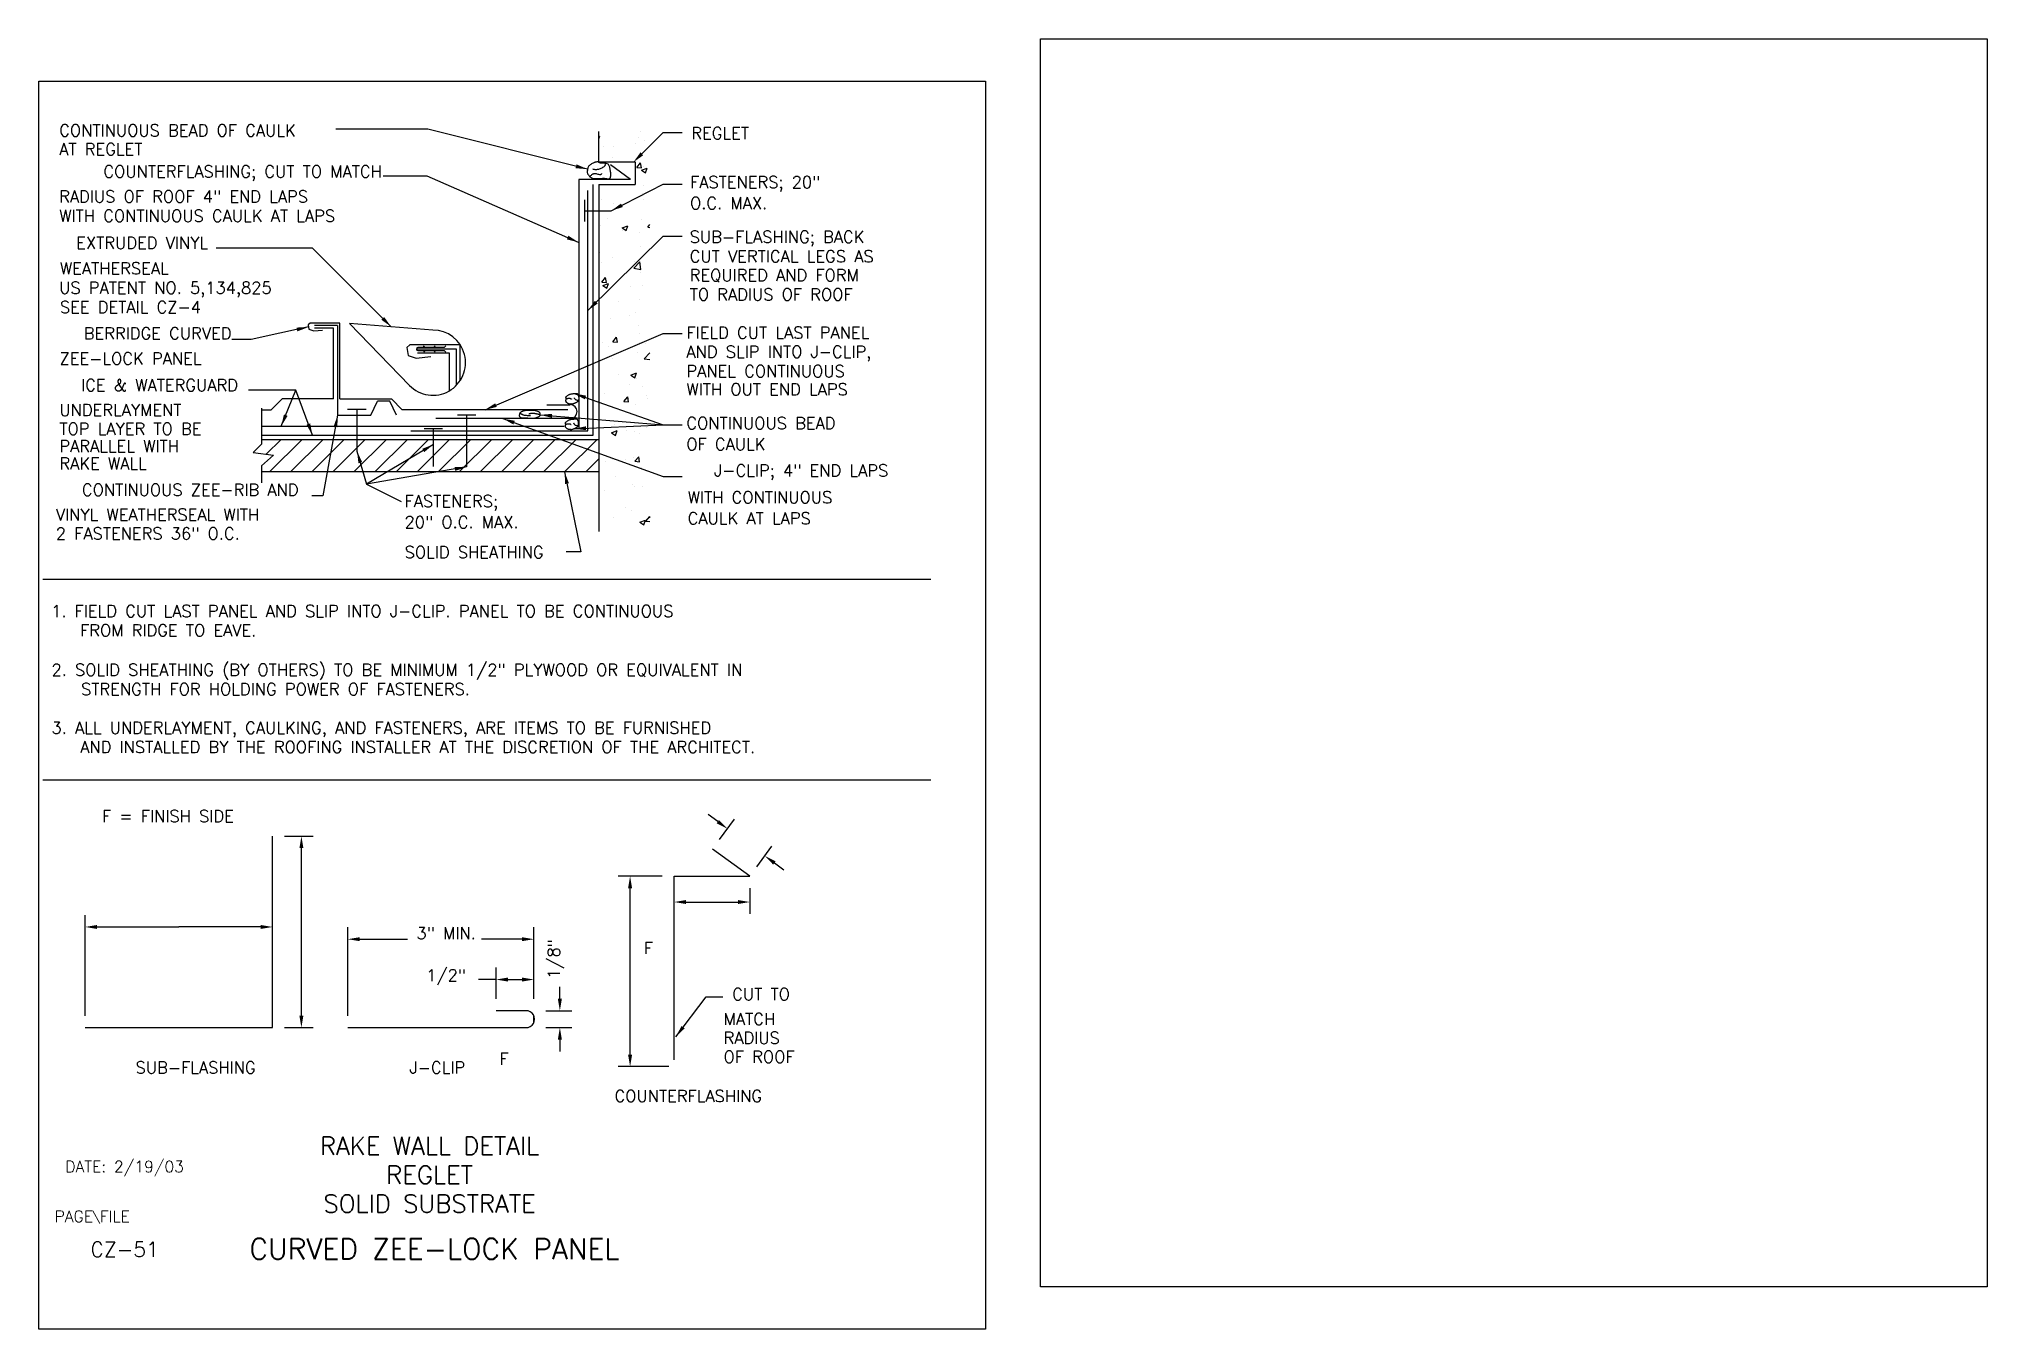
# Model space of a CAD drawing. Extents: x 0 to 44.9, y 0 to 29.8.
import ezdxf
from ezdxf.enums import TextEntityAlignment as Align

# ---------------------------------------------------------------- set-up
doc = ezdxf.new("R2010")
doc.units = 0
doc.header["$MEASUREMENT"] = 0
doc.layers.get('0').update_dxf_attribs({"linetype": 'CONTINUOUS'})
for name, color, linetype in [('BORDER', 7, 'CONTINUOUS'), ('CMP-FLSH', 7, 'CONTINUOUS'), ('DIM-TXT', 7, 'CONTINUOUS'), ('STRCTR', 7, 'CONTINUOUS')]:
    doc.layers.add(name, color=color, linetype=linetype)
doc.styles.add('ROMANS', font='romans', dxfattribs={"height": 0.275})
doc.dimstyles.get("Standard").update_dxf_attribs({"dimtxt": 0.18, "dimasz": 0.18, "dimexe": 0.18, "dimexo": 0.0625, "dimgap": 0.09, "dimtad": 0, "dimtih": 1, "dimtoh": 1, "dimdec": 4, "dimzin": 0, "dimtxsty": 'ROMANS', "dimcen": 0.09, "dimazin": 3, "dimtfac": 1, "dimtdec": 4, "dimtofl": 0, "dimtmove": 0, "dimatfit": 3, "dimtolj": 1, "dimtzin": 0})

# ---------------------------------------------------------------- blocks, each defined once
blk = doc.blocks.new('*X0')
at = {"color": 0, "linetype": 'CONTINUOUS'}
for p, q in [((32.721, 28.98), (32.743, 28.988)), ((32.721, 28.923), (32.743, 28.988)), ((33.563, 28.823), (33.563, 28.823)), ((33.648, 28.948), (33.648, 28.948)), ((33.675, 29.087), (33.675, 29.087)), ((33.784, 28.889), (33.784, 28.889)), ((32.832, 28.752), (32.832, 28.752)), ((33.045, 28.501), (33.045, 28.501)), ((33.056, 28.743), (33.056, 28.743)), ((33.598, 28.265), (33.686, 28.371)), ((33.707, 28.256), (33.686, 28.371)), ((33.598, 28.265), (33.707, 28.256)), ((33.709, 28.201), (33.837, 28.25)), ((33.709, 28.201), (33.8, 28.139)), ((33.762, 28.279), (33.762, 28.279)), ((33.8, 28.139), (33.837, 28.25)), ((32.787, 27.531), (32.787, 27.531)), ((33.057, 27.437), (33.057, 27.437)), ((33.74, 27.669), (33.74, 27.669)), ((33.745, 27.86), (33.745, 27.86)), ((33.752, 27.529), (33.752, 27.529)), ((32.926, 27.079), (32.926, 27.079)), ((33.717, 27.058), (33.717, 27.058)), ((32.765, 26.921), (32.765, 26.921)), ((33.263, 26.871), (33.391, 26.92)), ((33.263, 26.871), (33.354, 26.81)), ((33.27, 26.806), (33.27, 26.806)), ((33.313, 26.833), (33.313, 26.833)), ((33.354, 26.81), (33.391, 26.92)), ((33.669, 26.766), (33.669, 26.766)), ((33.852, 26.886), (33.903, 26.947)), ((33.852, 26.886), (33.903, 26.882)), ((32.743, 26.311), (32.743, 26.311)), ((32.787, 26.083), (32.787, 26.083)), ((33.039, 26.18), (33.039, 26.18)), ((33.529, 25.941), (33.672, 26.089)), ((33.54, 26.106), (33.54, 26.106)), ((33.692, 25.915), (33.672, 26.089)), ((33.695, 26.448), (33.695, 26.448)), ((32.792, 25.622), (32.88, 25.728)), ((32.792, 25.622), (32.901, 25.613)), ((32.901, 25.613), (32.88, 25.728)), ((33.529, 25.941), (33.692, 25.915)), ((33.673, 25.838), (33.673, 25.838)), ((32.817, 25.542), (32.945, 25.591)), ((32.817, 25.542), (32.908, 25.48)), ((32.908, 25.48), (32.945, 25.591)), ((33.183, 25.169), (33.183, 25.169)), ((33.463, 25.512), (33.463, 25.512)), ((33.65, 25.228), (33.65, 25.228)), ((33.74, 25.538), (33.74, 25.538)), ((32.981, 24.789), (32.981, 24.789)), ((33.439, 24.849), (33.439, 24.849)), ((33.57, 24.923), (33.57, 24.923)), ((33.046, 24.243), (33.134, 24.349)), ((33.156, 24.234), (33.134, 24.349)), ((33.628, 24.617), (33.628, 24.617)), ((33.664, 24.445), (33.664, 24.445)), ((32.818, 24.237), (32.818, 24.237)), ((32.957, 24.126), (32.957, 24.126)), ((33.034, 23.858), (33.034, 23.858)), ((33.046, 24.243), (33.156, 24.234)), ((33.606, 24.007), (33.606, 24.007)), ((33.651, 24.218), (33.651, 24.218)), ((33.772, 23.851), (33.903, 23.988)), ((33.772, 23.851), (33.903, 23.831)), ((33.797, 24.196), (33.797, 24.196)), ((33.169, 23.495), (33.169, 23.495)), ((33.465, 23.474), (33.593, 23.524)), ((33.465, 23.474), (33.556, 23.413)), ((33.556, 23.413), (33.593, 23.524)), ((33.583, 23.397), (33.583, 23.397)), ((32.848, 23.054), (32.848, 23.054)), ((33.3, 22.864), (33.389, 22.97)), ((33.41, 22.855), (33.389, 22.97)), ((33.44, 23.259), (33.44, 23.259)), ((33.734, 23.217), (33.734, 23.217)), ((33.827, 23.013), (33.827, 23.013)), ((33.845, 22.924), (33.845, 22.924)), ((33.3, 22.864), (33.41, 22.855)), ((33.561, 22.786), (33.561, 22.786)), ((33.019, 22.145), (33.147, 22.194)), ((33.019, 22.145), (33.11, 22.083)), ((33.075, 22.327), (33.075, 22.327)), ((33.11, 22.083), (33.147, 22.194)), ((33.362, 22.201), (33.362, 22.201)), ((33.539, 22.176), (33.539, 22.176)), ((33.658, 22.123), (33.658, 22.123)), ((33.821, 22.261), (33.821, 22.261)), ((33.555, 21.486), (33.643, 21.591)), ((33.664, 21.476), (33.643, 21.591)), ((32.88, 21.478), (32.88, 21.478)), ((33.029, 21.537), (33.029, 21.537)), ((33.105, 21.144), (33.105, 21.144)), ((33.339, 21.538), (33.339, 21.538)), ((33.517, 21.566), (33.517, 21.566)), ((33.555, 21.486), (33.664, 21.476)), ((33.697, 21.349), (33.697, 21.349)), ((32.857, 20.815), (32.857, 20.815)), ((33.494, 20.956), (33.494, 20.956)), ((33.551, 20.907), (33.551, 20.907)), ((33.729, 20.895), (33.729, 20.895)), ((33.332, 20.417), (33.332, 20.417)), ((33.472, 20.345), (33.472, 20.345)), ((33.069, 20.183), (33.069, 20.183)), ((33.667, 20.077), (33.796, 20.127)), ((33.667, 20.077), (33.758, 20.016)), ((33.758, 20.016), (33.796, 20.127)), ((33.809, 20.107), (33.897, 20.212)), ((33.809, 20.107), (33.903, 20.098)), ((33.903, 20.182), (33.898, 20.212))]:
    blk.add_line(p, q, dxfattribs=at)
blk = doc.blocks.new('*X1')
at = {"color": 0, "linetype": 'CONTINUOUS'}
for p, q in [((25.051, 21.649), (25.392, 21.989)), ((25.128, 21.239), (25.878, 21.989)), ((25.614, 21.239), (26.364, 21.989)), ((26.1, 21.239), (26.85, 21.989)), ((26.586, 21.239), (27.336, 21.989)), ((27.073, 21.239), (27.823, 21.989)), ((27.559, 21.239), (28.309, 21.989)), ((28.045, 21.239), (28.795, 21.989)), ((28.531, 21.239), (29.281, 21.989)), ((29.017, 21.239), (29.767, 21.989)), ((29.503, 21.239), (30.253, 21.989)), ((29.989, 21.239), (30.739, 21.989)), ((30.475, 21.239), (31.225, 21.989)), ((30.962, 21.239), (31.712, 21.989)), ((31.448, 21.239), (32.198, 21.989)), ((31.934, 21.239), (32.684, 21.989)), ((32.42, 21.239), (32.721, 21.54))]:
    blk.add_line(p, q, dxfattribs=at)

msp = doc.modelspace()

# ---------------------------------------------------------------- linework, layer by layer
at = {"color": 5, "linetype": 'CONTINUOUS'}
for p, q in [((23.103, 0.978), (23.103, 29.77)), ((23.103, 29.77), (44.938, 29.77)), ((44.938, 29.77), (44.938, 0.978)), ((0, 0), (0, 28.793)), ((0, 28.793), (21.835, 28.793)), ((21.835, 28.793), (21.835, 0)), ((44.938, 0.978), (23.103, 0.978)), ((21.835, 0), (0, 0))]:
    msp.add_line(p, q, dxfattribs=at)
at = {"layer": 'BORDER', "color": 5, "linetype": 'CONTINUOUS'}
for p, q in [((0.086, 17.307), (20.571, 17.307)), ((0.086, 12.676), (20.571, 12.676))]:
    msp.add_line(p, q, dxfattribs=at)
at = {"layer": 'CMP-FLSH', "color": 1, "linetype": 'CONTINUOUS'}
for p, q in [((13.646, 26.526), (12.456, 26.526)), ((12.456, 26.526), (12.456, 20.783)), ((13.646, 26.526), (13.183, 26.864)), ((12.66, 20.73), (12.66, 26.277)), ((6.942, 23.213), (6.255, 23.213)), ((6.34, 23.033), (6.541, 23.054)), ((6.89, 23.158), (6.359, 23.158)), ((6.797, 23.1), (6.359, 23.1)), ((6.797, 21.463), (6.797, 23.1)), ((6.89, 23.158), (6.89, 21.088)), ((6.942, 21.463), (6.942, 23.213)), ((9.719, 22.709), (8.558, 22.709)), ((9.63, 22.615), (8.735, 22.615)), ((9.473, 22.517), (8.735, 22.517)), ((9.473, 21.653), (9.473, 22.517)), ((9.63, 21.778), (9.63, 22.615)), ((9.719, 21.89), (9.719, 22.709)), ((8.703, 22.405), (9.042, 22.44)), ((5.133, 21.213), (5.359, 21.213)), ((5.609, 21.463), (5.359, 21.213)), ((6.797, 21.463), (5.609, 21.463)), ((6.942, 21.463), (8.13, 21.463)), ((7.656, 21.088), (7.811, 21.414)), ((8.09, 21.414), (7.811, 21.414)), ((8.246, 21.088), (8.09, 21.414)), ((8.13, 21.463), (8.38, 21.213)), ((12.2, 21.213), (8.38, 21.213)), ((11.716, 21.331), (12.252, 21.331)), ((6.89, 21.088), (7.656, 21.088)), ((8.576, 20.73), (12.66, 20.73)), ((12.252, 21.01), (9.152, 21.01)), ((5.386, 6.956), (5.386, 11.373)), ((16.398, 10.448), (15.538, 11.076)), ((14.652, 6.212), (14.652, 10.448)), ((14.652, 10.448), (16.398, 10.448)), ((11.248, 7.346), (10.546, 7.346)), ((11.418, 7.072), (11.418, 7.231)), ((1.067, 6.956), (5.386, 6.956)), ((7.122, 6.956), (11.248, 6.956))]:
    msp.add_line(p, q, dxfattribs=at)
at = {"layer": 'CMP-FLSH', "color": 6, "linetype": 'CONTINUOUS'}
for p, q in [((12.788, 20.626), (12.788, 26.412)), ((12.595, 25.556), (12.595, 26.059)), ((12.595, 25.807), (13.202, 25.807)), ((7.121, 21.23), (7.546, 21.23)), ((7.333, 21.23), (7.333, 20.26)), ((5.133, 20.833), (12.113, 20.833)), ((8.883, 20.781), (9.308, 20.781)), ((9.096, 20.781), (9.096, 19.901)), ((9.653, 21.093), (10.078, 21.093)), ((9.866, 21.093), (9.866, 19.893)), ((5.133, 20.626), (12.788, 20.626))]:
    msp.add_line(p, q, dxfattribs=at)
at = {"layer": 'CMP-FLSH', "color": 3, "linetype": 'CONTINUOUS'}
for p, q in [((9.346, 22.651), (8.742, 22.651)), ((8.742, 22.579), (9.346, 22.579)), ((8.859, 22.651), (8.895, 22.687)), ((8.859, 22.579), (8.895, 22.543)), ((9.103, 22.651), (9.138, 22.687)), ((9.103, 22.579), (9.138, 22.543)), ((9.346, 22.651), (9.382, 22.687)), ((9.346, 22.579), (9.382, 22.543))]:
    msp.add_line(p, q, dxfattribs=at)
at = {"layer": 'CMP-FLSH', "color": 6, "linetype": 'CONTINUOUS'}
for points in [[(12.913, 26.934, 0), (12.903, 26.934, 0), (12.892, 26.934, 0), (12.88, 26.933, 0), (12.867, 26.931, 0), (12.854, 26.93, 0), (12.842, 26.927, 0), (12.83, 26.925, 0), (12.819, 26.922, 0), (12.81, 26.919, 0), (12.796, 26.913, 0), (12.781, 26.905, 0), (12.764, 26.896, 0), (12.747, 26.886, 0), (12.73, 26.875, 0), (12.713, 26.863, 0), (12.699, 26.851, 0), (12.687, 26.839, 0), (12.678, 26.828, 0), (12.671, 26.815, 0), (12.665, 26.799, 0), (12.659, 26.782, 0), (12.655, 26.762, 0), (12.651, 26.743, 0), (12.649, 26.723, 0), (12.648, 26.704, 0), (12.649, 26.688, 0), (12.651, 26.674, 0), (12.656, 26.661, 0), (12.664, 26.648, 0), (12.674, 26.633, 0), (12.685, 26.619, 0), (12.698, 26.605, 0), (12.711, 26.592, 0), (12.724, 26.581, 0), (12.737, 26.571, 0), (12.748, 26.565, 0), (12.772, 26.557, 0), (12.8, 26.552, 0), (12.831, 26.55, 0), (12.865, 26.549, 0), (12.9, 26.55, 0), (12.934, 26.552, 0), (12.967, 26.554, 0), (12.996, 26.555, 0), (13.021, 26.556, 0), (13.036, 26.555, 0), (13.052, 26.553, 0), (13.071, 26.55, 0), (13.09, 26.547, 0), (13.11, 26.545, 0), (13.129, 26.544, 0), (13.146, 26.545, 0), (13.16, 26.549, 0), (13.171, 26.556, 0), (13.181, 26.569, 0), (13.187, 26.588, 0), (13.191, 26.609, 0), (13.192, 26.633, 0), (13.191, 26.658, 0), (13.189, 26.683, 0), (13.186, 26.707, 0), (13.183, 26.728, 0), (13.18, 26.746, 0), (13.178, 26.76, 0), (13.174, 26.775, 0), (13.17, 26.792, 0), (13.165, 26.81, 0), (13.159, 26.827, 0), (13.152, 26.844, 0), (13.144, 26.86, 0), (13.136, 26.872, 0), (13.127, 26.882, 0), (13.109, 26.892, 0), (13.083, 26.897, 0), (13.052, 26.9, 0), (13.019, 26.901, 0), (12.987, 26.902, 0), (12.957, 26.904, 0), (12.933, 26.909, 0), (12.918, 26.919, 0), (12.913, 26.934, 0)], [(12.704, 26.592, 0), (12.711, 26.601, 0), (12.719, 26.611, 0), (12.73, 26.621, 0), (12.742, 26.63, 0), (12.754, 26.64, 0), (12.767, 26.648, 0), (12.779, 26.655, 0), (12.791, 26.661, 0), (12.801, 26.665, 0), (12.815, 26.666, 0), (12.832, 26.665, 0), (12.851, 26.662, 0), (12.87, 26.658, 0), (12.89, 26.653, 0), (12.91, 26.649, 0), (12.929, 26.646, 0), (12.945, 26.645, 0), (12.96, 26.646, 0), (12.963, 26.647, 0), (12.966, 26.649, 0), (12.969, 26.651, 0), (12.972, 26.653, 0), (12.975, 26.656, 0), (12.978, 26.658, 0), (12.981, 26.66, 0), (12.984, 26.663, 0), (12.986, 26.665, 0)], [(13.066, 26.882, 0), (13.065, 26.878, 0), (13.064, 26.873, 0), (13.063, 26.867, 0), (13.061, 26.861, 0), (13.059, 26.856, 0), (13.056, 26.85, 0), (13.053, 26.845, 0), (13.051, 26.84, 0), (13.048, 26.837, 0), (13.036, 26.826, 0), (13.021, 26.814, 0), (13.003, 26.803, 0), (12.984, 26.791, 0), (12.964, 26.781, 0), (12.943, 26.772, 0), (12.924, 26.764, 0), (12.905, 26.759, 0), (12.889, 26.755, 0), (12.879, 26.754, 0), (12.865, 26.753, 0), (12.85, 26.752, 0), (12.834, 26.752, 0), (12.818, 26.754, 0), (12.804, 26.756, 0), (12.793, 26.76, 0), (12.786, 26.766, 0), (12.784, 26.773, 0)], [(12.278, 21.349, 0), (12.273, 21.348, 0), (12.267, 21.347, 0), (12.26, 21.346, 0), (12.253, 21.346, 0), (12.246, 21.346, 0), (12.239, 21.346, 0), (12.232, 21.347, 0), (12.226, 21.348, 0), (12.221, 21.349, 0), (12.215, 21.352, 0), (12.207, 21.356, 0), (12.199, 21.36, 0), (12.191, 21.366, 0), (12.183, 21.372, 0), (12.175, 21.378, 0), (12.169, 21.384, 0), (12.163, 21.391, 0), (12.16, 21.397, 0), (12.158, 21.402, 0), (12.157, 21.409, 0), (12.157, 21.416, 0), (12.157, 21.424, 0), (12.157, 21.432, 0), (12.158, 21.44, 0), (12.159, 21.447, 0), (12.159, 21.454, 0), (12.16, 21.46, 0), (12.16, 21.465, 0), (12.159, 21.47, 0), (12.158, 21.476, 0), (12.158, 21.482, 0), (12.157, 21.488, 0), (12.157, 21.493, 0), (12.158, 21.499, 0), (12.158, 21.504, 0), (12.16, 21.508, 0), (12.165, 21.516, 0), (12.173, 21.524, 0), (12.182, 21.533, 0), (12.193, 21.541, 0), (12.204, 21.549, 0), (12.216, 21.556, 0), (12.228, 21.562, 0), (12.238, 21.567, 0), (12.247, 21.571, 0), (12.255, 21.574, 0), (12.265, 21.577, 0), (12.276, 21.579, 0), (12.287, 21.581, 0), (12.299, 21.583, 0), (12.31, 21.584, 0), (12.321, 21.586, 0), (12.331, 21.587, 0), (12.34, 21.587, 0), (12.347, 21.588, 0), (12.355, 21.589, 0), (12.365, 21.59, 0), (12.375, 21.591, 0), (12.384, 21.592, 0), (12.394, 21.592, 0), (12.403, 21.592, 0), (12.411, 21.59, 0), (12.417, 21.587, 0), (12.422, 21.583, 0), (12.427, 21.578, 0), (12.431, 21.571, 0), (12.435, 21.563, 0), (12.439, 21.554, 0), (12.442, 21.546, 0), (12.444, 21.538, 0), (12.447, 21.53, 0), (12.448, 21.524, 0), (12.449, 21.514, 0), (12.45, 21.501, 0), (12.451, 21.488, 0), (12.451, 21.474, 0), (12.45, 21.46, 0), (12.448, 21.446, 0), (12.445, 21.433, 0), (12.442, 21.422, 0), (12.438, 21.413, 0), (12.433, 21.406, 0), (12.425, 21.4, 0), (12.417, 21.394, 0), (12.407, 21.388, 0), (12.397, 21.382, 0), (12.387, 21.377, 0), (12.377, 21.372, 0), (12.368, 21.368, 0), (12.36, 21.365, 0), (12.352, 21.361, 0), (12.341, 21.357, 0), (12.329, 21.352, 0), (12.317, 21.347, 0), (12.304, 21.343, 0), (12.292, 21.34, 0), (12.281, 21.339, 0), (12.272, 21.34, 0), (12.265, 21.344, 0)], [(11.307, 21.198, 0), (11.294, 21.199, 0), (11.279, 21.199, 0), (11.263, 21.198, 0), (11.245, 21.196, 0), (11.228, 21.194, 0), (11.211, 21.192, 0), (11.195, 21.189, 0), (11.18, 21.186, 0), (11.168, 21.182, 0), (11.161, 21.179, 0), (11.152, 21.176, 0), (11.143, 21.172, 0), (11.133, 21.167, 0), (11.123, 21.162, 0), (11.114, 21.157, 0), (11.106, 21.151, 0), (11.1, 21.145, 0), (11.095, 21.139, 0), (11.091, 21.132, 0), (11.088, 21.123, 0), (11.085, 21.113, 0), (11.083, 21.102, 0), (11.081, 21.091, 0), (11.081, 21.081, 0), (11.081, 21.071, 0), (11.083, 21.062, 0), (11.087, 21.055, 0), (11.1, 21.044, 0), (11.119, 21.036, 0), (11.142, 21.03, 0), (11.167, 21.027, 0), (11.194, 21.025, 0), (11.22, 21.024, 0), (11.246, 21.024, 0), (11.269, 21.024, 0), (11.288, 21.023, 0), (11.302, 21.022, 0), (11.318, 21.022, 0), (11.335, 21.021, 0), (11.354, 21.021, 0), (11.372, 21.021, 0), (11.391, 21.021, 0), (11.408, 21.022, 0), (11.424, 21.022, 0), (11.438, 21.023, 0), (11.439, 21.023, 0), (11.441, 21.023, 0), (11.443, 21.024, 0), (11.445, 21.024, 0), (11.447, 21.024, 0), (11.448, 21.025, 0), (11.45, 21.025, 0), (11.452, 21.025, 0), (11.453, 21.026, 0), (11.464, 21.029, 0), (11.476, 21.034, 0), (11.49, 21.039, 0), (11.504, 21.045, 0), (11.518, 21.051, 0), (11.531, 21.058, 0), (11.543, 21.066, 0), (11.552, 21.074, 0), (11.558, 21.082, 0), (11.56, 21.089, 0), (11.561, 21.096, 0), (11.562, 21.105, 0), (11.561, 21.114, 0), (11.56, 21.123, 0), (11.558, 21.132, 0), (11.555, 21.14, 0), (11.551, 21.147, 0), (11.548, 21.152, 0), (11.53, 21.166, 0), (11.507, 21.176, 0), (11.48, 21.184, 0), (11.45, 21.19, 0), (11.418, 21.195, 0), (11.387, 21.197, 0), (11.357, 21.198, 0), (11.33, 21.199, 0), (11.307, 21.198, 0)], [(11.097, 21.136, 0), (11.104, 21.131, 0), (11.113, 21.126, 0), (11.122, 21.12, 0), (11.132, 21.114, 0), (11.143, 21.109, 0), (11.153, 21.104, 0), (11.163, 21.099, 0), (11.173, 21.096, 0), (11.181, 21.093, 0), (11.196, 21.09, 0), (11.216, 21.088, 0), (11.239, 21.086, 0), (11.262, 21.084, 0), (11.285, 21.083, 0), (11.306, 21.083, 0), (11.323, 21.083, 0), (11.334, 21.082, 0), (11.338, 21.082, 0)], [(11.302, 21.12, 0), (11.308, 21.123, 0), (11.317, 21.125, 0), (11.326, 21.127, 0), (11.335, 21.13, 0), (11.345, 21.132, 0), (11.355, 21.133, 0), (11.364, 21.135, 0), (11.373, 21.136, 0), (11.38, 21.136, 0), (11.39, 21.136, 0), (11.402, 21.135, 0), (11.415, 21.134, 0), (11.429, 21.132, 0), (11.442, 21.13, 0), (11.456, 21.128, 0), (11.469, 21.125, 0), (11.48, 21.123, 0), (11.49, 21.12, 0), (11.497, 21.118, 0), (11.507, 21.116, 0), (11.518, 21.114, 0), (11.529, 21.111, 0), (11.539, 21.107, 0), (11.548, 21.103, 0), (11.556, 21.099, 0), (11.56, 21.094, 0), (11.561, 21.088, 0)], [(12.16, 21.46, 0), (12.162, 21.462, 0), (12.165, 21.464, 0), (12.169, 21.466, 0), (12.172, 21.469, 0), (12.176, 21.471, 0), (12.18, 21.472, 0), (12.184, 21.474, 0), (12.188, 21.475, 0), (12.191, 21.476, 0), (12.197, 21.477, 0), (12.204, 21.478, 0), (12.212, 21.479, 0), (12.22, 21.479, 0), (12.228, 21.479, 0), (12.237, 21.479, 0), (12.244, 21.478, 0), (12.251, 21.477, 0), (12.257, 21.476, 0), (12.26, 21.475, 0), (12.264, 21.473, 0), (12.267, 21.471, 0), (12.271, 21.469, 0), (12.275, 21.466, 0), (12.278, 21.464, 0), (12.281, 21.462, 0), (12.283, 21.461, 0), (12.283, 21.46, 0)], [(12.453, 21.428, 0), (12.446, 21.428, 0), (12.438, 21.428, 0), (12.43, 21.429, 0), (12.421, 21.43, 0), (12.411, 21.432, 0), (12.402, 21.435, 0), (12.394, 21.438, 0), (12.387, 21.441, 0), (12.381, 21.444, 0), (12.377, 21.448, 0), (12.373, 21.452, 0), (12.369, 21.457, 0), (12.365, 21.463, 0), (12.361, 21.469, 0), (12.357, 21.475, 0), (12.354, 21.481, 0), (12.352, 21.487, 0), (12.35, 21.492, 0)], [(12.268, 20.761, 0), (12.263, 20.759, 0), (12.257, 20.758, 0), (12.251, 20.758, 0), (12.244, 20.757, 0), (12.236, 20.757, 0), (12.229, 20.758, 0), (12.223, 20.758, 0), (12.217, 20.759, 0), (12.212, 20.761, 0), (12.205, 20.763, 0), (12.197, 20.767, 0), (12.189, 20.772, 0), (12.181, 20.777, 0), (12.173, 20.783, 0), (12.166, 20.79, 0), (12.159, 20.796, 0), (12.154, 20.802, 0), (12.15, 20.808, 0), (12.148, 20.814, 0), (12.147, 20.82, 0), (12.147, 20.828, 0), (12.147, 20.836, 0), (12.148, 20.844, 0), (12.148, 20.852, 0), (12.149, 20.859, 0), (12.15, 20.866, 0), (12.15, 20.872, 0), (12.15, 20.876, 0), (12.149, 20.882, 0), (12.149, 20.887, 0), (12.148, 20.893, 0), (12.148, 20.899, 0), (12.148, 20.905, 0), (12.148, 20.911, 0), (12.149, 20.916, 0), (12.15, 20.92, 0), (12.155, 20.928, 0), (12.163, 20.936, 0), (12.173, 20.944, 0), (12.183, 20.953, 0), (12.195, 20.96, 0), (12.206, 20.967, 0), (12.218, 20.974, 0), (12.228, 20.979, 0), (12.237, 20.983, 0), (12.246, 20.986, 0), (12.255, 20.989, 0), (12.266, 20.991, 0), (12.277, 20.993, 0), (12.289, 20.995, 0), (12.3, 20.996, 0), (12.311, 20.997, 0), (12.321, 20.998, 0), (12.33, 20.999, 0), (12.337, 21, 0), (12.346, 21.001, 0), (12.355, 21.002, 0), (12.365, 21.003, 0), (12.375, 21.004, 0), (12.384, 21.004, 0), (12.393, 21.003, 0), (12.401, 21.002, 0), (12.407, 20.999, 0), (12.412, 20.995, 0), (12.417, 20.989, 0), (12.421, 20.982, 0), (12.425, 20.974, 0), (12.429, 20.966, 0), (12.432, 20.958, 0), (12.435, 20.949, 0), (12.437, 20.942, 0), (12.438, 20.936, 0), (12.44, 20.925, 0), (12.441, 20.913, 0), (12.441, 20.9, 0), (12.441, 20.886, 0), (12.44, 20.871, 0), (12.438, 20.858, 0), (12.436, 20.845, 0), (12.432, 20.833, 0), (12.428, 20.824, 0), (12.423, 20.818, 0), (12.416, 20.811, 0), (12.407, 20.805, 0), (12.398, 20.799, 0), (12.388, 20.794, 0), (12.377, 20.788, 0), (12.368, 20.784, 0), (12.358, 20.78, 0), (12.351, 20.777, 0), (12.342, 20.773, 0), (12.331, 20.768, 0), (12.32, 20.764, 0), (12.307, 20.759, 0), (12.295, 20.755, 0), (12.283, 20.752, 0), (12.272, 20.751, 0), (12.262, 20.752, 0), (12.255, 20.756, 0)], [(12.15, 20.872, 0), (12.152, 20.874, 0), (12.156, 20.876, 0), (12.159, 20.878, 0), (12.163, 20.88, 0), (12.167, 20.882, 0), (12.171, 20.884, 0), (12.174, 20.886, 0), (12.178, 20.887, 0), (12.181, 20.888, 0), (12.187, 20.889, 0), (12.194, 20.89, 0), (12.202, 20.891, 0), (12.21, 20.891, 0), (12.219, 20.891, 0), (12.227, 20.891, 0), (12.235, 20.89, 0), (12.242, 20.889, 0), (12.248, 20.888, 0), (12.251, 20.887, 0), (12.254, 20.885, 0), (12.258, 20.883, 0), (12.261, 20.88, 0), (12.265, 20.878, 0), (12.268, 20.876, 0), (12.271, 20.874, 0), (12.273, 20.872, 0), (12.273, 20.872, 0)], [(12.443, 20.84, 0), (12.437, 20.84, 0), (12.429, 20.84, 0), (12.42, 20.841, 0), (12.411, 20.842, 0), (12.402, 20.844, 0), (12.393, 20.847, 0), (12.384, 20.849, 0), (12.377, 20.853, 0), (12.371, 20.856, 0), (12.367, 20.859, 0), (12.363, 20.864, 0), (12.359, 20.869, 0), (12.355, 20.875, 0), (12.351, 20.881, 0), (12.348, 20.887, 0), (12.345, 20.893, 0), (12.342, 20.899, 0), (12.34, 20.904, 0)]]:
    msp.add_polyline3d(points, dxfattribs=at)
at = {"layer": 'CMP-FLSH', "color": 1, "linetype": 'CONTINUOUS'}
for points in [[(6.255, 23.213, 0), (6.21, 23.177, 0), (6.229, 23.071, 0), (6.34, 23.033, 0)], [(8.558, 22.709, 0), (8.483, 22.647, 0), (8.514, 22.469, 0), (8.703, 22.405, 0)]]:
    msp.add_polyline3d(points, dxfattribs=at)
at = {"layer": 'CMP-FLSH', "color": 3, "linetype": 'CONTINUOUS'}
msp.add_arc((8.742, 22.615), 0.0364, 90, 270, dxfattribs=at)
at = {"layer": 'CMP-FLSH', "color": 1, "linetype": 'CONTINUOUS'}
msp.add_arc((12.252, 21.171), 0.161, 270, 90, dxfattribs=at)
at = {"layer": 'DIM-TXT', "color": 3, "linetype": 'CONTINUOUS'}
for p, q in [((13.907, 27.12), (14.402, 27.615)), ((14.402, 27.615), (14.838, 27.615)), ((14.402, 26.418), (14.838, 26.418)), ((14.402, 25.221), (14.838, 25.221)), ((14.402, 22.972), (14.838, 22.972)), ((14.402, 20.868), (14.838, 20.868)), ((14.402, 19.671), (14.838, 19.671)), ((15.66, 11.709), (15.438, 11.871)), ((15.701, 11.298), (16.044, 11.768)), ((5.661, 11.373), (6.329, 11.373)), ((6.054, 7.231), (6.054, 11.098)), ((16.56, 10.67), (16.904, 11.14)), ((14.377, 10.448), (13.361, 10.448)), ((16.964, 10.756), (17.186, 10.594)), ((13.636, 6.33), (13.636, 10.173)), ((16.398, 10.173), (16.398, 9.579)), ((1.067, 7.231), (1.067, 9.553)), ((14.927, 9.854), (16.123, 9.854)), ((1.342, 9.278), (3.226, 9.278)), ((5.111, 9.278), (3.226, 9.278)), ((7.122, 7.231), (7.122, 9.271)), ((7.397, 8.996), (8.501, 8.996)), ((11.143, 8.996), (10.208, 8.996)), ((11.418, 7.621), (11.418, 9.271)), ((10.546, 7.621), (10.546, 8.34)), ((10.546, 8.065), (10.143, 8.065)), ((10.821, 8.065), (11.143, 8.065)), ((12.016, 7.621), (12.016, 7.896)), ((11.693, 7.346), (12.291, 7.346)), ((5.661, 6.956), (6.329, 6.956)), ((11.693, 6.956), (12.291, 6.956)), ((12.016, 6.681), (12.016, 6.406)), ((14.533, 6.055), (13.361, 6.055))]:
    msp.add_line(p, q, dxfattribs=at)
at = {"layer": 'DIM-TXT', "color": 1, "linetype": 'CONTINUOUS'}
msp.add_arc((11.239, 7.151), 0.195, 267.5308, 92.4692, dxfattribs=at)
at = {"layer": 'DIM-TXT', "color": 3, "linetype": 'CONTINUOUS'}
for points in [[(13.939, 27.087), (13.712, 26.926), (13.875, 27.152)], [(15.687, 11.746), (15.633, 11.672), (15.882, 11.546)], [(6.008, 11.098), (6.1, 11.098), (6.054, 11.373)], [(16.991, 10.793), (16.937, 10.719), (16.742, 10.918)], [(13.59, 10.173), (13.682, 10.173), (13.636, 10.448)], [(14.927, 9.9), (14.927, 9.808), (14.652, 9.854)], [(16.123, 9.9), (16.123, 9.808), (16.398, 9.854)], [(1.342, 9.324), (1.342, 9.233), (1.067, 9.278)], [(5.111, 9.324), (5.111, 9.233), (5.386, 9.278)], [(7.397, 9.042), (7.397, 8.951), (7.122, 8.996)], [(11.143, 9.042), (11.143, 8.951), (11.418, 8.996)], [(10.821, 8.111), (10.821, 8.019), (10.546, 8.065)], [(11.143, 8.111), (11.143, 8.019), (11.418, 8.065)], [(6.008, 7.231), (6.1, 7.231), (6.054, 6.956)], [(11.97, 7.621), (12.062, 7.621), (12.016, 7.346)], [(11.97, 6.681), (12.062, 6.681), (12.016, 6.956)], [(13.59, 6.33), (13.682, 6.33), (13.636, 6.055)]]:
    msp.add_solid(points, dxfattribs=at)
at = {"layer": 'STRCTR', "color": 4, "linetype": 'CONTINUOUS'}
for p, q in [((12.913, 26.934), (12.913, 27.638)), ((12.913, 26.934), (13.752, 26.934)), ((13.752, 26.934), (13.752, 26.412)), ((12.913, 26.412), (13.752, 26.412)), ((12.913, 26.412), (12.913, 18.404)), ((5.133, 20.528), (12.913, 20.528)), ((12.913, 19.778), (5.133, 19.778))]:
    msp.add_line(p, q, dxfattribs=at)
at = {"layer": 'STRCTR', "color": 2, "linetype": 'CONTINUOUS'}
for p, q in [((9.087, 23.053), (7.163, 23.204)), ((8.545, 21.776), (7.163, 23.204)), ((5.133, 21.254), (5.133, 20.418)), ((5.133, 20.418), (4.94, 20.23)), ((4.94, 20.23), (5.412, 20.164)), ((5.412, 20.164), (5.133, 19.921)), ((5.133, 19.921), (5.133, 19.524))]:
    msp.add_line(p, q, dxfattribs=at)
msp.add_arc((9.087, 22.3), 0.753, 224.0723, 89.9942, dxfattribs=at)

# ---------------------------------------------------------------- block references
at = {"layer": 'STRCTR', "color": 4, "linetype": 'CONTINUOUS'}
for name in ['*X0', '*X1']:
    msp.add_blockref(name, (-19.808, -1.461), dxfattribs=at)

# ---------------------------------------------------------------- texts
at = {"layer": 'BORDER', "color": 3, "linetype": 'CONTINUOUS', "style": 'ROMANS'}
for s, p in [('RAKE WALL DETAIL', (9.01, 4.021)), ('REGLET', (9.01, 3.353)), ('SOLID SUBSTRATE', (9.01, 2.686))]:
    msp.add_text(s, height=0.4125, dxfattribs=at).set_placement(p, align=Align.CENTER)
msp.add_text('DATE: 2/19/03', height=0.26153, dxfattribs=at).set_placement((1.976, 3.729), align=Align.MIDDLE)
msp.add_text('PAGE\\FILE', height=0.2615, dxfattribs=at).set_placement((0.361, 2.47))
at = {"layer": 'BORDER', "color": 2, "linetype": 'CONTINUOUS', "style": 'ROMANS'}
msp.add_text('CZ-51', height=0.3438, dxfattribs=at).set_placement((1.976, 1.838), align=Align.MIDDLE)
at = {"layer": 'BORDER', "color": 5, "style": 'ROMANS'}
msp.add_text('CURVED ZEE-LOCK PANEL', height=0.4788, dxfattribs=at).set_placement((9.123, 1.849), align=Align.MIDDLE)
at = {"layer": 'DIM-TXT', "color": 3, "linetype": 'CONTINUOUS', "style": 'ROMANS'}
for s, p in [('CONTINUOUS BEAD OF CAULK ', (0.467, 27.523)), ('REGLET', (15.048, 27.458)), ('AT REGLET', (0.467, 27.088)), ('FASTENERS; 20" ', (15.019, 26.33)), ('RADIUS OF ROOF 4" END LAPS ', (0.467, 25.997)), ('O.C. MAX.', (15.019, 25.845)), ('WITH CONTINUOUS CAULK AT LAPS', (0.467, 25.55)), ('SUB-FLASHING; BACK ', (15.011, 25.065)), ('CUT VERTICAL LEGS AS', (15.011, 24.617)), ('WEATHERSEAL ', (0.484, 24.339)), ('REQUIRED AND FORM', (15.011, 24.183)), ('US PATENT NO. 5,134,825', (0.466, 23.892)), ('TO RADIUS OF ROOF', (15.011, 23.738)), ('SEE DETAIL CZ-4', (0.484, 23.445)), ('ZEE-LOCK PANEL', (0.474, 22.257)), ('AND SLIP INTO J-CLIP, ', (14.935, 22.415)), ('PANEL CONTINUOUS ', (14.935, 21.967)), ('WITH OUT END LAPS', (14.935, 21.547)), ('UNDERLAYMENT ', (0.471, 21.07)), ('TOP LAYER TO BE', (0.471, 20.635)), ('CONTINUOUS BEAD ', (14.933, 20.766)), ('PARALLEL WITH', (0.471, 20.236)), ('OF CAULK', (14.933, 20.281)), ('RAKE WALL', (0.471, 19.837)), ('WITH CONTINUOUS ', (14.964, 19.056)), ('VINYL WEATHERSEAL WITH', (0.389, 18.655)), ('FASTENERS; ', (8.434, 18.967)), ('2 FASTENERS 36" O.C. ', (0.389, 18.219)), ('20" O.C. MAX.', (8.434, 18.482)), ('CAULK AT LAPS', (14.964, 18.571)), ('SOLID SHEATHING', (8.436, 17.788)), ('1. FIELD CUT LAST PANEL AND SLIP INTO J-CLIP. PANEL TO BE CONTINUOUS ', (0.28, 16.431)), ('FROM RIDGE TO EAVE.', (0.948, 15.986)), ('2. SOLID SHEATHING (BY OTHERS) TO BE MINIMUM 1/2" PLYWOOD OR EQUIVALENT IN', (0.289, 15.075)), ('STRENGTH FOR HOLDING POWER OF FASTENERS.', (0.971, 14.629)), ('3. ALL UNDERLAYMENT, CAULKING, AND FASTENERS, ARE ITEMS TO BE FURNISHED', (0.289, 13.739)), ('AND INSTALLED BY THE ROOFING INSTALLER AT THE DISCRETION OF THE ARCHITECT.', (0.951, 13.294)), ('F', (13.954, 8.656)), ('MATCH', (15.793, 7.017)), ('RADIUS', (15.793, 6.581)), ('F ', (10.62, 6.098)), ('OF ROOF', (15.793, 6.144))]:
    msp.add_text(s, height=0.275, dxfattribs=at).set_placement(p)
for s, p in [('COUNTERFLASHING; CUT TO MATCH ', (8.098, 26.574)), ('EXTRUDED VINYL', (3.901, 24.928)), ('BERRIDGE CURVED ', (4.629, 22.84)), ('ICE & WATERGUARD', (4.591, 21.646)), ('J-CLIP; 4" END LAPS', (19.591, 19.675)), ('CONTINUOUS ZEE-RIB AND', (5.988, 19.229)), ('F = FINISH SIDE', (4.494, 11.699)), ('CUT TO', (17.323, 7.591))]:
    msp.add_text(s, height=0.275, dxfattribs=at).set_placement(p, align=Align.RIGHT)
msp.add_text('FIELD CUT LAST PANEL ', height=0.275, rotation=360, dxfattribs=at).set_placement((14.935, 22.856))
for s, p in [('3" MIN.', (9.392, 8.996)), ('1/2"', (9.392, 8.024))]:
    msp.add_text(s, height=0.275, dxfattribs=at).set_placement(p, align=Align.CENTER)
msp.add_text('1/8"', height=0.275, rotation=90, dxfattribs=at).set_placement((12.016, 8.539), align=Align.CENTER)
at = {"layer": 'DIM-TXT', "color": 4, "linetype": 'CONTINUOUS', "style": 'ROMANS'}
for s, p in [('SUB-FLASHING', (3.614, 5.897)), ('J-CLIP', (9.19, 5.897)), ('COUNTERFLASHING', (14.979, 5.241))]:
    msp.add_text(s, height=0.275, dxfattribs=at).set_placement(p, align=Align.CENTER)

# ---------------------------------------------------------------- leaders
at = {"layer": 'DIM-TXT', "color": 3, "linetype": 'CONTINUOUS'}
for points in [[(12.656, 26.765), (8.969, 27.692), (6.851, 27.692)], [(12.448, 25.077), (8.957, 26.605), (7.937, 26.605)], [(13.202, 25.807), (14.402, 26.418)], [(12.66, 23.503), (14.402, 25.221)], [(8.125, 23.128), (6.309, 24.94), (4.086, 24.94)], [(6.219, 23.124), (4.897, 22.837), (4.452, 22.837)], [(10.29, 21.213), (14.402, 22.972)], [(6.308, 20.625), (5.929, 21.669), (4.831, 21.669)], [(5.589, 20.834), (5.929, 21.669)], [(12.347, 21.588), (14.402, 20.868)], [(6.89, 21.088), (6.546, 19.226), (6.297, 19.226)], [(10.702, 21.01), (14.402, 19.671)], [(11.561, 21.096), (14.402, 20.868)], [(12.346, 20.775), (14.402, 20.868)], [(7.336, 20.257), (7.558, 19.5), (8.356, 19.095)], [(9.101, 20.414), (7.558, 19.5)], [(9.866, 19.893), (7.558, 19.5)], [(12.126, 19.778), (12.5, 17.933), (12.161, 17.933)], [(14.692, 6.746), (15.392, 7.667), (15.774, 7.667)]]:
    msp.add_leader(points, dimstyle='STANDARD', override={"dimtxt": 0.275, "dimasz": 0.275, "dimexe": 0.275, "dimexo": 0.275, "dimgap": 0.275, "dimtih": 0, "dimtoh": 0, "dimlfac": -0.0625, "dimcen": 0.275, "dimclrd": 3, "dimclre": 3, "dimclrt": 3, "dimtix": 1}, dxfattribs=at)

doc.saveas('drawing.dxf')
